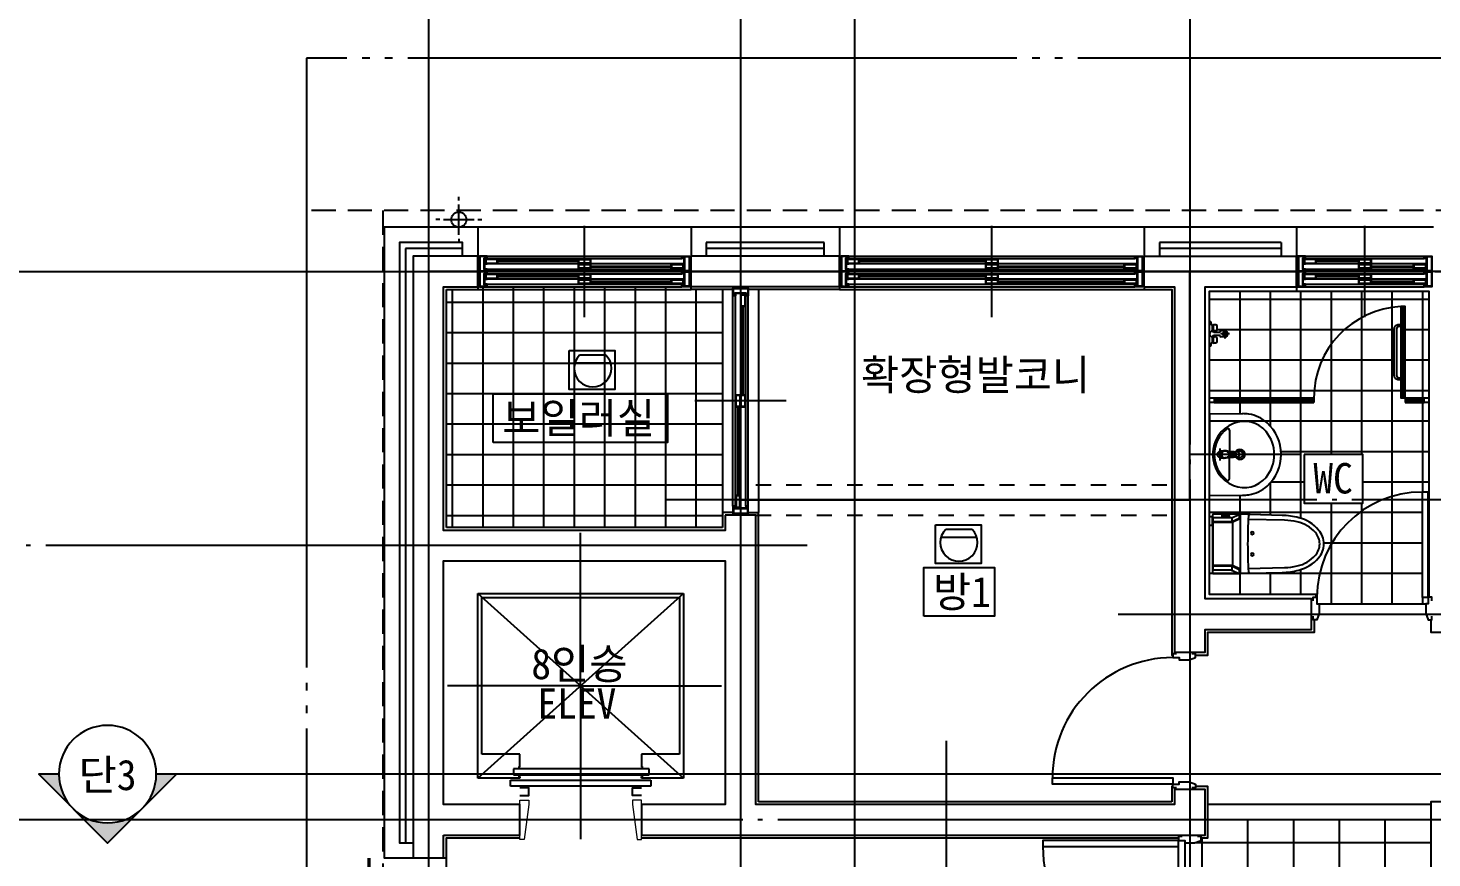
# Model space of a CAD drawing. Header units: millimetres. Extents: x 0 to 42050, y 0 to 29700.
# Drawn here: x 9407 to 18625, y 17404 to 22851 of the extents above; entities that cross this region are included whole.
import ezdxf
from ezdxf.enums import TextEntityAlignment as Align

# ---------------------------------------------------------------- set-up
doc = ezdxf.new("R2010")
doc.units = ezdxf.units.MM
doc.header["$LTSCALE"] = 100
for name, pattern in [('CEN', [52.3, 50, -1, 0.3, -1]), ('DIV', [44, 40, -1, 0.5, -1, 0.5, -1]), ('HID', [2, 1, -1]), ('HIDDEN', [2, 1, -1]), ('HIDDEN2', [4.7625, 3.175, -1.5875])]:
    doc.linetypes.add(name, pattern=pattern)
for name, color, linetype in [('1-세부분할', 6, 'Continuous'), ('2SEC', 2, 'Continuous'), ('AA-DWXM-DOOR', 7, 'Continuous'), ('CEN', 1, 'CEN'), ('COL', 2, 'Continuous'), ('ELE-1', 4, 'Continuous'), ('ELE-2', 8, 'Continuous'), ('ETC', 6, 'Continuous'), ('FIN', 6, 'Continuous'), ('HAT', 8, 'Continuous'), ('HID', 6, 'HID'), ('LAND', 2, 'DIV'), ('ms_sb-건축한계선', 5, 'HIDDEN'), ('RXANNOT', 6, 'Continuous'), ('RXDOOR', 6, 'Continuous'), ('SYMBOL', 7, 'Continuous'), ('TEXT', 3, 'Continuous'), ('TOILET', 6, 'Continuous'), ('WAL', 3, 'Continuous'), ('WID', 4, 'Continuous'), ('WID-S', 3, 'Continuous'), ('감지기', 2, 'Continuous'), ('단열재', 8, 'Continuous'), ('마감선', 8, 'Continuous'), ('창문', 170, 'Continuous'), ('해치-1', 8, 'Continuous')]:
    doc.layers.add(name, color=color, linetype=linetype)
doc.layers.add('_ELEV', color=4, linetype='Continuous', lineweight=0)
doc.layers.add('DEFPOINT', color=171, linetype='Continuous', plot=False)
doc.styles.add('굴림체', font='')
doc.styles.get('굴림체').set_extended_font_data('GulimChe')

# ---------------------------------------------------------------- blocks, each defined once
blk = doc.blocks.new('1000문WELKJWLT')
at = {"layer": 'RXDOOR'}
blk.add_lwpolyline([(485, 0), (485, 890), (445, 890), (445, 0)], close=True, dxfattribs=at)
for points in [[(-470, -24), (-470, 0), (-445, 0), (-445, -43), (-430, -43), (-430, -107), (-445, -150), (-470, -150), (-470, -126)], [(510, -24), (510, 0), (485, 0), (485, -43), (470, -43), (470, -107), (485, -150), (510, -150), (510, -126)]]:
    blk.add_lwpolyline(points, dxfattribs=at)
at = {"layer": 'RXDOOR', "color": 7}
blk.add_arc((445, 0), 890, 90, 180, dxfattribs=at)
at = {"layer": '해치-1'}
for p, q in [((-445, 0), (445, 0)), ((470, -43), (-430, -43))]:
    blk.add_line(p, q, dxfattribs=at)
blk = doc.blocks.new('샤워기1')
at = {"layer": 'TOILET'}
for p, q in [((0, -80), (0, 80)), ((5, 80), (0, 80)), ((10, 65), (10, 75)), ((20, 60), (15, 60)), ((20, 20), (20, 60)), ((25, 25), (25, 55)), ((40, 60), (30, 60)), ((40, 20), (30, 20)), ((66.9, 10), (30, 10)), ((50, 30), (50, 50)), ((100, 20), (76.9, 20)), ((100, 29.5), (100, -31)), ((5, -80), (0, -80)), ((10, -75), (10, -65)), ((20, -60), (15, -60)), ((20, -60), (20, -20)), ((25, -55), (25, -25)), ((66.9, -10), (30, -10)), ((40, -20), (30, -20)), ((40, -60), (30, -60)), ((50, -50), (50, -30)), ((66.9, -11), (66.9, -10)), ((130, 0), (72.7, 0)), ((100, -20), (75.9, -20))]:
    blk.add_line(p, q, dxfattribs=at)
blk.add_circle((100, 0), 12.9, dxfattribs=at)
for centre, radius, start, end in [((20, 0), 20, 90, 270), ((5, 75), 5, 360, 90), ((15, 65), 5, 180, 270), ((30, 20), 10, 180, 270), ((30, 55), 5, 90, 180), ((30, 25), 5, 180, 270), ((40, 50), 10, 360, 90), ((40, 30), 10, 270, 360), ((76.9, 10), 10, 90, 180), ((100, 0), 20, 360, 90), ((5, -75), 5, 270, 360), ((15, -65), 5, 90, 180), ((30, -20), 10, 90, 180), ((30, -25), 5, 90, 180), ((30, -55), 5, 180, 270), ((40, -30), 10, 360, 90), ((40, -50), 10, 270, 360), ((75.9, -11), 9, 180, 270), ((100, 0), 20, 270, 360)]:
    blk.add_arc(centre, radius, start, end, dxfattribs=at)
blk = doc.blocks.new('ertkjelrky')
at = {"layer": 'LAND'}
blk.add_lwpolyline([(17000, -3535.5), (13464.5, 0), (0, 0), (0, -15435.6), (0, -16083), (17000, -16083)], close=True, dxfattribs=at)
at = {"layer": 'ms_sb-건축한계선', "linetype": 'HIDDEN2', "ltscale": 0.5}
for points in [[(16000, -16083), (16000, -3949.7), (13050.3, -1000), (0, -1000)], [(500, -1000), (500, -15583), (16000, -15583)]]:
    blk.add_lwpolyline(points, dxfattribs=at)
blk = doc.blocks.new('l-209')
at = {"layer": 'TOILET'}
for p, q in [((0, -595), (0, 125)), ((-270, 0), (-267.8, -216.1)), ((-270, 0), (0, 0)), ((270, 0), (0, 0)), ((270, 0), (267.8, -216.1)), ((-40, -70), (40, -70)), ((-160, -130), (0, -130)), ((160, -130), (0, -130))]:
    blk.add_line(p, q, dxfattribs=at)
for centre, radius, start, end in [((0, -240), 220, 90, 157.72575), ((0, -240), 210, 90, 143.1301), ((0, -240), 220, 22.27425, 90), ((0, -240), 210, 36.8699, 90), ((-31, -227.3), 186.5, 157.72575, 230.26789), ((-160, -120), 10, 143.1301, 270), ((0, -200), 32.5, 122.41105, 57.58892), ((-0.1, -166.8), 11.3, 220.16728, 341.75722), ((31, -227.3), 186.5, 309.73211, 22.27425), ((160, -120), 10, 270, 36.8699), ((32.1, -213.1), 300, 180.5731, 188.56321), ((-37.1, -223.5), 230, 188.56321, 222.1434), ((0, -200), 20.5, 138.39442, 41.60543), ((37.1, -223.5), 230, 317.8566, 351.43679), ((-32.1, -213.1), 300, 351.43679, 359.4269), ((0, -190), 280, 222.1434, 270), ((0, -190), 235, 230.26789, 270), ((0, -190), 235, 270, 309.73211), ((0, -190), 280, 270, 317.8566)]:
    blk.add_arc(centre, radius, start, end, dxfattribs=at)
blk.add_rational_spline([(-24, -77), (-24, -67), (-17, -60), (-9.9, -53), (0, -53)], [1, 0.923873602377, 1, 0.923873602377, 1], degree=2, knots=[-1, -1, -1, -0.5, -0.5, 0, 0, 0], dxfattribs=at)
for points in [[(-23.8, -84.6), (-23.9, -80.8), (-24, -77)], [(-23.6, -91.4), (-23.7, -89.1), (-23.7, -86.7)], [(-23.6, -91.5), (-23.6, -92.5), (-23.6, -93.4)], [(-3.5, -75.7), (-3.5, -76.1), (-3.5, -76.6)], [(3.5, -76.6), (3.5, -76.1), (3.5, -75.7)], [(23.7, -86.7), (23.7, -89.1), (23.6, -91.4)], [(23.6, -93.4), (23.6, -92.5), (23.6, -91.5)], [(24, -77), (23.9, -80.8), (23.8, -84.6)], [(-23.6, -93.4), (-23.5, -94.6), (-23.5, -95.8)], [(-22.8, -96.6), (-22.8, -98.4), (-22.8, -100.3)], [(-22.8, -101), (-22.8, -101.3), (-22.7, -101.5)], [(-11.7, -151.7), (-12.2, -140.3), (-12.7, -128.8)], [(12.7, -128.9), (12.2, -140.3), (11.7, -151.7)], [(22.8, -99.9), (22.8, -98.3), (22.9, -96.6)], [(23.5, -95.8), (23.5, -94.6), (23.6, -93.4)], [(23.5, -95.2), (23.5, -94.9), (23.5, -94.6)]]:
    blk.add_open_spline(points, degree=2, dxfattribs=at)
for points, weights in [([(-23.7, -86.7), (-23.8, -85.7), (-23.8, -84.6)], [1, 0.999999988358, 1]), ([(-23.5, -95.8), (-23.4, -72.3), (0, -72.4)], [1, 0.707125523923, 1]), ([(0, -76.1), (-1.8, -76.1), (-3.5, -76.4)], [1, 0.996173894031, 1]), ([(0, -53), (24, -53), (24, -77)], [1, 0.707185412155, 1]), ([(0, -72.4), (23.4, -72.3), (23.5, -95.8)], [1, 0.707125531839, 1]), ([(3.5, -76.4), (1.8, -76.1), (0, -76.1)], [1, 0.99615393672, 1]), ([(23.8, -84.6), (23.8, -85.7), (23.7, -86.7)], [1, 0.999999988358, 1]), ([(-23.5, -96.4), (-23.5, -96.1), (-23.5, -95.8)], [1, 0.999912292231, 1]), ([(-22.7, -101.7), (-23.4, -99.1), (-23.5, -96.4)], [1, 0.993428574872, 1]), ([(-21, -131.5), (-21.5, -125.5), (-23.3, -99.1)], [1, 0.999993738718, 1]), ([(-22.6, -103.5), (-21.9, -110.6), (-17.5, -116.2)], [0.999999998303, 0.961287898842, 1]), ([(-17.1, -175.5), (-19.3, -153.5), (-21, -131.5)], [1, 0.999929583166, 1]), ([(-17.4, -116.2), (-17.3, -116.4), (-17.1, -116.6)], [1, 0.999939493835, 1]), ([(-17.1, -116.6), (-15.9, -118.3), (-15, -120.1)], [1, 0.995856495572, 1]), ([(-17.1, -175.5), (-17.1, -175.8), (-17.1, -176.2)], [1, 0.999995558988, 1]), ([(-17.1, -176.2), (-16.6, -181.3), (-15.4, -186.2)], [0.999999999999, 0.997376210987, 1]), ([(-12.7, -128.8), (-12.9, -124.3), (-15, -120.1)], [1, 0.97872760239, 1]), ([(-11, -168.1), (-11.3, -159.9), (-11.7, -151.7)], [1, 0.99999999674, 1]), ([(-8.8, -174.1), (-10.8, -171.4), (-11, -168.1)], [0.999999992955, 0.954250401593, 1]), ([(11, -168.1), (10.9, -169.2), (10.6, -170.3)], [1, 0.994235500943, 0.999999998565]), ([(11.7, -151.7), (11.4, -159.9), (11, -168.1)], [1, 0.99999999674, 1]), ([(13.7, -123.6), (12.9, -126.2), (12.7, -128.9)], [1, 0.992239115756, 1]), ([(13.7, -123.6), (14.8, -119.8), (17.1, -116.7)], [1, 0.985343592235, 1]), ([(15.4, -186.2), (16.6, -181.3), (17.1, -176.2)], [1, 0.997388432732, 1]), ([(17.1, -116.7), (17.3, -116.5), (17.5, -116.2)], [1, 0.99993088888, 1]), ([(21, -131.5), (19.3, -153.5), (17.1, -175.5)], [1, 0.999929583166, 1]), ([(17.1, -176.2), (17.1, -175.8), (17.1, -175.5)], [1, 0.999997227453, 1]), ([(17.5, -116.2), (21.9, -110.6), (22.6, -103.5)], [1, 0.960904909508, 0.999999997682]), ([(22, -119.5), (21.5, -125.5), (21, -131.5)], [1, 0.999993601348, 1]), ([(22, -119.4), (23.1, -109.5), (23.5, -96.4)], [1, 0.999511615373, 1]), ([(22.9, -101.1), (23.4, -98.8), (23.5, -96.4)], [1, 0.994906627571, 1]), ([(23.5, -96.4), (23.5, -96.1), (23.5, -95.8)], [1, 0.999912241474, 1]), ([(-15.4, -186.3), (-13.6, -193), (-7, -195.4)], [1, 0.881687855293, 1]), ([(-7, -195.4), (-3.7, -196.8), (0, -196.8)], [1, 0.98175401891, 0.999998029441]), ([(0, -196.8), (3.6, -196.8), (7, -195.4)], [0.999998028509, 0.981707997139, 1]), ([(7, -195.4), (13.6, -193), (15.4, -186.3)], [1, 0.881586860345, 1])]:
    blk.add_rational_spline(points, weights, degree=2, dxfattribs=at)
for points, knots in [([(-3.5, -75.7), (-8.8, -76.5), (-13.7, -78.9), (-20.6, -86.1), (-22.6, -90.6), (-22.8, -96.6)], [0, 0, 0, 0, 0.5, 0.5, 1, 1, 1, 1]), ([(0, -78.6), (-3.2, -78.6), (-6.4, -79.3), (-12.1, -81.7), (-14.7, -83.5), (-21.1, -90.4), (-23.3, -96.9), (-22.6, -103.5)], [0, 0, 0, 0, 0.248236, 0.248236, 0.496338, 0.496338, 1, 1, 1, 1]), ([(-3.5, -76.6), (-3.5, -76.8), (-3.1, -76.9), (-1.9, -77), (-0.9, -77), (0, -77)], [0, 0, 0, 0, 0.493042, 0.493042, 1, 1, 1, 1]), ([(0, -61.4), (-1.8, -61.4), (-3.2, -60.7), (-3.3, -59.3), (-3, -58.8), (-1.8, -58), (-0.9, -57.8), (0, -57.8)], [0, 0, 0, 0, 0.498025, 0.498025, 0.742403, 0.742403, 1, 1, 1, 1]), ([(-3.1, -60.2), (-3, -60), (-2.6, -59.6), (-1.9, -59.2), (-1, -58.9), (-0.3, -58.8), (0, -58.8)], [0, 0, 0, 0, 0.213027, 0.451355, 0.721359, 1, 1, 1, 1]), ([(0, -57.8), (0.9, -57.8), (1.7, -58), (3, -58.8), (3.3, -59.3), (3.2, -60.7), (1.8, -61.4), (0, -61.4)], [0, 0, 0, 0, 0.250344, 0.250344, 0.505692, 0.505692, 1, 1, 1, 1]), ([(0, -58.8), (1.2, -58.8), (1.9, -59.2), (2.7, -59.7), (3, -60), (3.1, -60.2)], [0, 0, 0, 0, 0.435639, 0.435639, 1, 1, 1, 1]), ([(0, -77), (0.9, -77), (1.8, -77), (3.2, -76.9), (3.5, -76.8), (3.5, -76.6)], [0, 0, 0, 0, 0.493716, 0.493716, 1, 1, 1, 1]), ([(22.6, -103.5), (23.3, -96.9), (21.1, -90.4), (14.7, -83.5), (12.1, -81.7), (6.4, -79.3), (3.3, -78.6), (0, -78.6)], [0, 0, 0, 0, 0.502806, 0.502806, 0.750772, 0.750772, 1, 1, 1, 1]), ([(22.9, -96.6), (22.6, -90.6), (20.6, -86.1), (13.7, -78.9), (8.8, -76.5), (3.5, -75.7)], [0, 0, 0, 0, 0.5, 0.5, 1, 1, 1, 1])]:
    blk.add_open_spline(points, degree=3, knots=knots, dxfattribs=at)
blk = doc.blocks.new('A$C3AEE33D6')
at = {"layer": 'TOILET'}
for p, q in [((47.3, 733), (47.3, 730)), ((67.8, 733), (67.8, 730))]:
    blk.add_line(p, q, dxfattribs=at)
for points in [[(87.5, 750), (27.5, 750), (27.5, 744, 0.414214), (38.5, 733), (76.5, 733, 0.414214), (87.5, 744)], [(10.5, 666.5, 0.414214), (7.5, 663.5), (7.5, 626.5, 0.414214), (10.5, 623.5), (22.5, 623.5), (22.5, 666.5)], [(207.5, 0, -0.179504), (116.2, 33.9, -0.154276), (35.3, 164.6, -0.055395), (20.2, 274), (14.5, 485.2, -0.407666), (24, 495.5, -0.012282), (207.5, 500, -0.012282), (391, 495.5, -0.407666), (400.5, 485.2), (394.8, 274, -0.055395), (379.7, 164.6, -0.154276), (298.8, 33.9, -0.179504)]]:
    blk.add_lwpolyline(points, format="xyb", close=True, dxfattribs=at)
for points in [[(7.5, 661), (3, 661, 0.414214), (0, 658), (0, 632, 0.414214), (3, 629), (7.5, 629)], [(12.5, 666.5), (12.5, 727, -0.414214), (15.5, 730), (399.5, 730, -0.414214), (402.5, 727), (402.5, 553), (394.8, 274)], [(22.5, 623.5, 0.414214), (24, 622), (30, 622, 0.067164), (30, 668), (24, 668, 0.414214), (22.5, 666.5)], [(352, 727), (352, 605), (377, 605, 0.414214), (380, 608), (380, 724, 0.414214), (377, 727), (38, 727, 0.414214), (35, 724), (35, 608, 0.414214), (38, 605), (63, 605), (63, 727)], [(12.5, 558, 0.414214), (15.5, 555), (40.5, 555)], [(45.5, 550, -0.414214), (42.5, 553, 0.414214), (40.5, 555), (63, 605, -0.414214), (65, 603, 0.414214), (68, 600), (347, 600, 0.414214), (350, 603, -0.414214), (352, 605), (374.5, 555), (399.5, 555, 0.414214), (402.5, 558)], [(12.5, 553, 0.414214), (15.5, 550), (399.5, 550, 0.414214), (402.5, 553)], [(368.8, 496.5), (362.4, 257.5, -0.046704), (352.3, 174.2, -0.161878), (281.6, 54.7, -0.180796), (207.5, 27, -0.180796), (133.4, 54.7, -0.161878), (62.7, 174.2, -0.046704), (52.6, 257.5), (46.2, 496.5)]]:
    blk.add_lwpolyline(points, format="xyb", dxfattribs=at)
for points in [[(43.4, 550.9), (65.9, 600.9), (65.9, 727)], [(371.6, 550.9), (349.1, 600.9), (349.1, 727)], [(20.2, 274), (12.5, 553), (12.5, 623.5)], [(35.9, 605.9), (13.4, 555.9)], [(379.1, 605.9), (401.6, 555.9)]]:
    blk.add_lwpolyline(points, dxfattribs=at)
for centre in [(137.5, 470), (277.5, 470)]:
    blk.add_circle(centre, 10, dxfattribs=at)
for centre, radius, start, end in [((374.5, 553), 2, 90, 180), ((369.5, 553), 3, 270, 0)]:
    blk.add_arc(centre, radius, start, end, dxfattribs=at)
blk = doc.blocks.new('2000ertjhery')
at = {"layer": 'ELE-2'}
for p, q in [((-100, -60), (-100, -1940)), ((-84, -60), (-84, -1940)), ((-50, -1940), (-50, -60)), ((-16, -60), (-16, -1940)), ((0, -60), (0, -1940)), ((0, -60), (0, -1940)), ((16, -60), (16, -1940)), ((50, -1940), (50, -60)), ((84, -60), (84, -1940)), ((100, -60), (100, -1940)), ((-300, -1000), (300, -1000))]:
    blk.add_line(p, q, dxfattribs=at)
at = {"layer": 'FIN'}
for centre, radius, start, end in [((-102.7, -5), 5.67, 298.07249, 61.92751), ((-102.8, -1995), 5.74, 299.36498, 60.63502)]:
    blk.add_arc(centre, radius, start, end, dxfattribs=at)
at = {"layer": 'WID'}
for p, q in [((-35.5, -960), (-35.5, -130)), ((-30.5, -960), (-30.5, -130)), ((64.5, -960), (64.5, -130)), ((69.5, -960), (69.5, -130)), ((-69.5, -1040), (-69.5, -1870)), ((-64.5, -1040), (-64.5, -1870)), ((30.5, -1040), (30.5, -1870)), ((35.5, -1040), (35.5, -1870))]:
    blk.add_line(p, q, dxfattribs=at)
at = {"layer": 'WID-S'}
for p, q in [((-50, -45), (-50, -60)), ((50, -45), (50, -60)), ((-50, -1955), (-50, -1940)), ((50, -1955), (50, -1940))]:
    blk.add_line(p, q, dxfattribs=at)
for points in [[(-16, -60), (0, -60), (0, -60), (0, -60), (0, -60), (0, -60), (0, -10), (0, -10), (0, -10), (0, -10), (0, -10), (-100, -10), (-100, -60), (-84, -60), (-84, -45), (-16, -45)], [(-13, -57), (-3, -57), (-3, -57), (-3, -57), (-3, -57), (-3, -57), (-3, -13), (-3, -13), (-3, -13), (-3, -13), (-3, -13), (-97, -13), (-97, -57), (-87, -57), (-87, -42), (-13, -42)], [(-48, -130), (-18, -130), (-18, -50), (-48, -50)], [(-45, -127), (-21, -127), (-21, -53), (-45, -53)], [(84, -60), (100, -60), (100, -60), (100, -60), (100, -60), (100, -60), (100, -10), (100, -10), (100, -10), (100, -10), (100, -10), (0, -10), (0, -60), (16, -60), (16, -45), (84, -45)], [(87, -57), (97, -57), (97, -57), (97, -57), (97, -57), (97, -57), (97, -13), (97, -13), (97, -13), (97, -13), (97, -13), (3, -13), (3, -57), (13, -57), (13, -42), (87, -42)], [(52, -130), (82, -130), (82, -50), (52, -50)], [(55, -127), (79, -127), (79, -53), (55, -53)], [(-82, -960), (-52, -960), (-52, -1040), (-82, -1040)], [(-79, -963), (-55, -963), (-55, -1037), (-79, -1037)], [(-48, -960), (-18, -960), (-18, -1040), (-48, -1040)], [(-45, -963), (-21, -963), (-21, -1037), (-45, -1037)], [(18, -960), (48, -960), (48, -1040), (18, -1040)], [(21, -963), (45, -963), (45, -1037), (21, -1037)], [(52, -960), (82, -960), (82, -1040), (52, -1040)], [(55, -963), (79, -963), (79, -1037), (55, -1037)], [(-82, -1870), (-52, -1870), (-52, -1950), (-82, -1950)], [(-79, -1873), (-55, -1873), (-55, -1947), (-79, -1947)], [(18, -1870), (48, -1870), (48, -1950), (18, -1950)], [(21, -1873), (45, -1873), (45, -1947), (21, -1947)], [(-16, -1940), (0, -1940), (0, -1940), (0, -1940), (0, -1940), (0, -1940), (0, -1990), (0, -1990), (0, -1990), (0, -1990), (0, -1990), (-100, -1990), (-100, -1940), (-84, -1940), (-84, -1955), (-16, -1955)], [(-13, -1943), (-3, -1943), (-3, -1943), (-3, -1943), (-3, -1943), (-3, -1943), (-3, -1987), (-3, -1987), (-3, -1987), (-3, -1987), (-3, -1987), (-97, -1987), (-97, -1943), (-87, -1943), (-87, -1958), (-13, -1958)], [(84, -1940), (100, -1940), (100, -1940), (100, -1940), (100, -1940), (100, -1940), (100, -1990), (100, -1990), (100, -1990), (100, -1990), (100, -1990), (0, -1990), (0, -1940), (16, -1940), (16, -1955), (84, -1955)], [(87, -1943), (97, -1943), (97, -1943), (97, -1943), (97, -1943), (97, -1943), (97, -1987), (97, -1987), (97, -1987), (97, -1987), (97, -1987), (3, -1987), (3, -1943), (13, -1943), (13, -1958), (87, -1958)]]:
    blk.add_lwpolyline(points, close=True, dxfattribs=at)
blk = doc.blocks.new('rekjrltert')
at = {"layer": '감지기', "linetype": 'Continuous', "ltscale": 2}
for p, q in [((272, -83.8), (36, -83.8)), ((240.7, -30.1), (67.4, -30.1))]:
    blk.add_line(p, q, dxfattribs=at)
blk.add_lwpolyline([(0, 0), (300, 0), (300, -255), (0, -255)], close=True, dxfattribs=at)
blk.add_arc((154, -116.7), 122.5, 135, 45, dxfattribs=at)
blk = doc.blocks.new('etertertert')
at = {"layer": 'ELE-2'}
for p, q in [((77310.2, 20953.7), (77310.2, 21553.7)), ((76670.2, 21353.7), (77950.2, 21353.7)), ((76670.2, 21337.7), (77950.2, 21337.7)), ((77950.2, 21303.7), (76670.2, 21303.7)), ((76670.2, 21269.7), (77950.2, 21269.7)), ((76670.2, 21253.7), (77950.2, 21253.7)), ((76670.2, 21253.7), (77950.2, 21253.7)), ((76670.2, 21237.7), (77950.2, 21237.7)), ((77950.2, 21203.7), (76670.2, 21203.7)), ((76670.2, 21169.7), (77950.2, 21169.7)), ((76670.2, 21153.7), (77950.2, 21153.7))]:
    blk.add_line(p, q, dxfattribs=at)
at = {"layer": 'WID'}
for p, q in [((77270.2, 21323.2), (76740.2, 21323.2)), ((77270.2, 21318.2), (76740.2, 21318.2)), ((77270.2, 21223.2), (76740.2, 21223.2)), ((77270.2, 21218.2), (76740.2, 21218.2)), ((77350.2, 21289.2), (77880.2, 21289.2)), ((77350.2, 21284.2), (77880.2, 21284.2)), ((77350.2, 21189.2), (77880.2, 21189.2)), ((77350.2, 21184.2), (77880.2, 21184.2))]:
    blk.add_line(p, q, dxfattribs=at)
at = {"layer": 'WID-S'}
for p, q in [((76655.2, 21303.7), (76670.2, 21303.7)), ((77965.2, 21303.7), (77950.2, 21303.7)), ((76655.2, 21203.7), (76670.2, 21203.7)), ((77965.2, 21203.7), (77950.2, 21203.7))]:
    blk.add_line(p, q, dxfattribs=at)
for points in [[(76670.2, 21337.7), (76670.2, 21353.7), (76670.2, 21353.7), (76670.2, 21353.7), (76670.2, 21353.7), (76670.2, 21353.7), (76620.2, 21353.7), (76620.2, 21353.7), (76620.2, 21353.7), (76620.2, 21353.7), (76620.2, 21353.7), (76620.2, 21253.7), (76670.2, 21253.7), (76670.2, 21269.7), (76655.2, 21269.7), (76655.2, 21337.7)], [(76667.2, 21340.7), (76667.2, 21350.7), (76667.2, 21350.7), (76667.2, 21350.7), (76667.2, 21350.7), (76667.2, 21350.7), (76623.2, 21350.7), (76623.2, 21350.7), (76623.2, 21350.7), (76623.2, 21350.7), (76623.2, 21350.7), (76623.2, 21256.7), (76667.2, 21256.7), (76667.2, 21266.7), (76652.2, 21266.7), (76652.2, 21340.7)], [(76740.2, 21305.7), (76740.2, 21335.7), (76660.2, 21335.7), (76660.2, 21305.7)], [(76737.2, 21308.7), (76737.2, 21332.7), (76663.2, 21332.7), (76663.2, 21308.7)], [(77270.2, 21305.7), (77270.2, 21335.7), (77350.2, 21335.7), (77350.2, 21305.7)], [(77270.2, 21271.7), (77270.2, 21301.7), (77350.2, 21301.7), (77350.2, 21271.7)], [(77273.2, 21308.7), (77273.2, 21332.7), (77347.2, 21332.7), (77347.2, 21308.7)], [(77273.2, 21274.7), (77273.2, 21298.7), (77347.2, 21298.7), (77347.2, 21274.7)], [(77880.2, 21271.7), (77880.2, 21301.7), (77960.2, 21301.7), (77960.2, 21271.7)], [(77883.2, 21274.7), (77883.2, 21298.7), (77957.2, 21298.7), (77957.2, 21274.7)], [(77950.2, 21337.7), (77950.2, 21353.7), (77950.2, 21353.7), (77950.2, 21353.7), (77950.2, 21353.7), (77950.2, 21353.7), (78000.2, 21353.7), (78000.2, 21353.7), (78000.2, 21353.7), (78000.2, 21353.7), (78000.2, 21353.7), (78000.2, 21253.7), (77950.2, 21253.7), (77950.2, 21269.7), (77965.2, 21269.7), (77965.2, 21337.7)], [(77953.2, 21340.7), (77953.2, 21350.7), (77953.2, 21350.7), (77953.2, 21350.7), (77953.2, 21350.7), (77953.2, 21350.7), (77997.2, 21350.7), (77997.2, 21350.7), (77997.2, 21350.7), (77997.2, 21350.7), (77997.2, 21350.7), (77997.2, 21256.7), (77953.2, 21256.7), (77953.2, 21266.7), (77968.2, 21266.7), (77968.2, 21340.7)], [(76670.2, 21237.7), (76670.2, 21253.7), (76670.2, 21253.7), (76670.2, 21253.7), (76670.2, 21253.7), (76670.2, 21253.7), (76620.2, 21253.7), (76620.2, 21253.7), (76620.2, 21253.7), (76620.2, 21253.7), (76620.2, 21253.7), (76620.2, 21153.7), (76670.2, 21153.7), (76670.2, 21169.7), (76655.2, 21169.7), (76655.2, 21237.7)], [(76667.2, 21240.7), (76667.2, 21250.7), (76667.2, 21250.7), (76667.2, 21250.7), (76667.2, 21250.7), (76667.2, 21250.7), (76623.2, 21250.7), (76623.2, 21250.7), (76623.2, 21250.7), (76623.2, 21250.7), (76623.2, 21250.7), (76623.2, 21156.7), (76667.2, 21156.7), (76667.2, 21166.7), (76652.2, 21166.7), (76652.2, 21240.7)], [(76740.2, 21205.7), (76740.2, 21235.7), (76660.2, 21235.7), (76660.2, 21205.7)], [(76737.2, 21208.7), (76737.2, 21232.7), (76663.2, 21232.7), (76663.2, 21208.7)], [(77270.2, 21205.7), (77270.2, 21235.7), (77350.2, 21235.7), (77350.2, 21205.7)], [(77273.2, 21208.7), (77273.2, 21232.7), (77347.2, 21232.7), (77347.2, 21208.7)], [(77950.2, 21237.7), (77950.2, 21253.7), (77950.2, 21253.7), (77950.2, 21253.7), (77950.2, 21253.7), (77950.2, 21253.7), (78000.2, 21253.7), (78000.2, 21253.7), (78000.2, 21253.7), (78000.2, 21253.7), (78000.2, 21253.7), (78000.2, 21153.7), (77950.2, 21153.7), (77950.2, 21169.7), (77965.2, 21169.7), (77965.2, 21237.7)], [(77953.2, 21240.7), (77953.2, 21250.7), (77953.2, 21250.7), (77953.2, 21250.7), (77953.2, 21250.7), (77953.2, 21250.7), (77997.2, 21250.7), (77997.2, 21250.7), (77997.2, 21250.7), (77997.2, 21250.7), (77997.2, 21250.7), (77997.2, 21156.7), (77953.2, 21156.7), (77953.2, 21166.7), (77968.2, 21166.7), (77968.2, 21240.7)], [(77270.2, 21171.7), (77270.2, 21201.7), (77350.2, 21201.7), (77350.2, 21171.7)], [(77273.2, 21174.7), (77273.2, 21198.7), (77347.2, 21198.7), (77347.2, 21174.7)], [(77880.2, 21171.7), (77880.2, 21201.7), (77960.2, 21201.7), (77960.2, 21171.7)], [(77883.2, 21174.7), (77883.2, 21198.7), (77957.2, 21198.7), (77957.2, 21174.7)]]:
    blk.add_lwpolyline(points, close=True, dxfattribs=at)
blk = doc.blocks.new('wertert')
at = {"layer": '단열재'}
for p, q in [((118560.2, 21403.7), (118185.2, 21403.7)), ((118185.2, 21403.7), (118185.2, 17503.7)), ((120935.2, 21403.7), (120160.2, 21403.7)), ((123935.2, 21403.7), (123135.2, 21403.7))]:
    blk.add_line(p, q, dxfattribs=at)
blk = doc.blocks.new('RD')
for p, q in [((0, 1.25), (0, 1.5)), ((0, 1), (0, -1)), ((-1.25, 0), (-1.5, 0)), ((-1, 0), (1, 0)), ((1.25, 0), (1.5, 0)), ((0, -1.25), (0, -1.5))]:
    blk.add_line(p, q)
blk.add_circle((0, 0), 0.5)
blk = doc.blocks.new('단면표시')
at = {"layer": '2SEC', "color": 2}
blk.add_lwpolyline([(54172.2, 16193.6), (54061.8, 16193.6), (54438.9, 16570.7), (54816, 16193.6), (54705.6, 16193.6)], dxfattribs=at)
blk.add_circle((54438.9, 16193.6), 266.7, dxfattribs=at)
for points in [[(54438.9, 16460.3), (54438.9, 16570.7), (54336.9, 16440), (54250.4, 16382.2)], [(54438.9, 16460.3), (54438.9, 16570.7), (54541, 16440), (54627.5, 16382.2)], [(54172.2, 16193.6), (54061.8, 16193.6), (54192.5, 16295.6), (54250.4, 16382.2)], [(54705.6, 16193.6), (54816, 16193.6), (54685.3, 16295.6), (54627.5, 16382.2)]]:
    blk.add_solid(points, dxfattribs=at)
blk = doc.blocks.new('eksdua')
at = {"layer": '2SEC'}
blk.add_line((15176.1, 0), (-4586.6, 0), dxfattribs=at)
blk.add_lwpolyline([(0, -12097.9), (0, 7164.8), (-479.4, 7164.8), (0, 6930.1)], dxfattribs=at)
at = {"layer": '2SEC', "xscale": -1.200000000004365, "yscale": 1.200000000000727, "zscale": 1.199999999999999, "rotation": 180}
blk.add_blockref('단면표시', (-70233.3, 19432.3), dxfattribs=at)
at = {"layer": 'RXANNOT', "color": 3, "style": '굴림체'}
blk.add_text('단3', height=200, dxfattribs=at).set_placement((-4906.6, 0), align=Align.MIDDLE)

msp = doc.modelspace()

# ---------------------------------------------------------------- hatches: boundary and pattern name
at = {"layer": 'HAT'}
h = msp.add_hatch(dxfattribs=at)
h.set_pattern_fill('NET', color=256, scale=200, style=0)
h.set_pattern_definition([(0, (-338605.8, 66452.46), (0, 200), []), (90, (-338605.8, 66452.46), (-200, 1e-14), [])])
h.paths.add_polyline_path([(13967.2, 21135.7), (13760.2, 21135.7), (13760.2, 21153.7), (13760.2, 21253.7), (13750.2, 21253.7), (13750.2, 21153.7), (13700.2, 21153.7), (12420.2, 21153.7), (12370.2, 21153.7), (12370.2, 21253.7), (12360.2, 21253.7), (12360.2, 21153.7), (12360.2, 21135.7), (12153.2, 21135.7), (12153.2, 19571.7), (13967.2, 19571.7)])
h.paths.add_polyline_path([(13606.1, 20450.4), (13606.1, 20130.4), (12460.5, 20130.4), (12460.5, 20450.4)], flags=16)
h.paths.add_polyline_path([(13606.1, 20450.4), (13606.1, 20130.4), (12460.5, 20130.4), (12460.5, 20450.4)], flags=0)
h.paths.add_polyline_path([(12464.9, 20121.2), (13665.4, 20121.2), (13665.4, 20454.7), (12464.9, 20454.7)], flags=24)
h.paths.add_polyline_path([(12464.9, 20121.2), (13665.4, 20121.2), (13665.4, 20454.7), (12464.9, 20454.7)], flags=24)
h = msp.add_hatch(dxfattribs=at)
h.set_pattern_fill('NET', color=256, scale=300, style=0)
h.set_pattern_definition([(0, (18617.23, 16303.73), (0, 300), []), (90, (18617.23, 16303.73), (-300, 2e-14), [])])
h.paths.add_polyline_path([(17540.9, 17027.7), (18162.2, 17027.7), (18162.2, 16707.7), (17540.9, 16707.7)], flags=16)
h.paths.add_polyline_path([(17546.9, 16706.5), (18199.6, 16706.5), (18199.6, 17030.5), (17546.9, 17030.5)], flags=24)
h.paths.add_polyline_path([(17245.2, 16321.7), (18617.2, 16321.7), (18617.2, 17653.7), (17153.2, 17653.7), (17153.2, 17535.7), (17110.2, 17535.7), (17110.2, 17518.7), (17067.2, 17503.7), (17035.2, 17503.7), (17035.2, 16603.7), (17067.2, 16603.7), (17110.2, 16588.7), (17110.2, 16573.7), (17245.2, 16573.7)])

# ---------------------------------------------------------------- linework, layer by layer
for p, q in [((18617.2, 17753.7), (17153.2, 17753.7)), ((18617.2, 17653.7), (17153.2, 17653.7))]:
    msp.add_line(p, q)
at = {"color": 6}
msp.add_lwpolyline([(12460.5, 20130.4), (12460.5, 20450.4), (13606.1, 20450.4), (13606.1, 20130.4)], close=True, dxfattribs=at)
at = {"color": 10, "linetype": 'HID', "const_width": 20}
msp.add_lwpolyline([(11645.2, 16403.7), (11645.2, 17403.7)], dxfattribs=at)
at = {"layer": '1-세부분할'}
for p, q in [((13035.2, 18532.7), (13035.2, 19538.7)), ((12360.2, 17926.7), (12360.2, 19138.7)), ((12360.2, 19138.7), (13710.2, 17926.7)), ((13710.2, 19138.7), (12360.2, 17926.7)), ((12360.2, 19138.7), (13710.2, 19138.7)), ((12385.2, 18083.7), (12385.2, 19113.7)), ((12385.2, 19113.7), (13685.2, 19113.7)), ((13685.2, 19113.7), (13685.2, 18083.7)), ((13710.2, 19138.7), (13710.2, 17926.7)), ((13035.2, 18532.7), (12160.2, 18532.7)), ((13035.2, 18532.7), (13035.2, 17526.7)), ((13035.2, 18532.7), (13960.2, 18532.7)), ((12635.2, 18083.7), (12385.2, 18083.7)), ((12635.2, 17998.7), (12635.2, 18083.7)), ((13435.2, 18083.7), (13435.2, 17998.7)), ((13685.2, 18083.7), (13435.2, 18083.7)), ((12595.2, 17988.7), (12595.2, 17948.7)), ((13485.2, 17988.7), (12595.2, 17988.7)), ((12625.2, 17998.7), (12635.2, 17998.7)), ((13435.2, 17998.7), (13445.2, 17998.7)), ((13485.2, 17948.7), (13485.2, 17988.7)), ((12635.2, 17926.7), (12360.2, 17926.7)), ((12575.2, 17873.7), (12575.2, 17913.7)), ((12575.2, 17913.7), (13495.2, 17913.7)), ((12595.2, 17948.7), (13485.2, 17948.7)), ((12625.2, 17938.7), (12635.2, 17938.7)), ((12635.2, 17938.7), (12635.2, 17926.7)), ((13435.2, 17938.7), (13445.2, 17938.7)), ((13445.2, 17938.7), (13435.2, 17938.7)), ((13435.2, 17926.7), (13435.2, 17938.7)), ((13710.2, 17926.7), (13435.2, 17926.7)), ((13495.2, 17913.7), (13495.2, 17873.7)), ((13495.2, 17873.7), (12575.2, 17873.7))]:
    msp.add_line(p, q, dxfattribs=at)
for points in [[(12635.2, 17813.7), (12695.2, 17813.7), (12695.2, 17863.7), (12635.2, 17863.7)], [(13435.2, 17813.7), (13375.2, 17813.7), (13375.2, 17863.7), (13435.2, 17863.7)]]:
    msp.add_lwpolyline(points, dxfattribs=at)
at = {"layer": '_ELEV'}
for points in [[(12635.2, 17783.7), (12695.2, 17783.7), (12695.2, 17753.7), (12665.2, 17523.7), (12635.2, 17523.7)], [(13435.2, 17783.7), (13375.2, 17783.7), (13375.2, 17753.7), (13405.2, 17523.7), (13435.2, 17523.7)]]:
    msp.add_lwpolyline(points, close=True, dxfattribs=at)
at = {"layer": 'CEN'}
for p, q in [((8185.2, 21253.7), (31357.6, 21253.7)), ((23099.8, 19753.7), (13593.8, 19753.7)), ((14523.1, 19453.7), (8185.2, 19453.7)), ((16564.5, 19003.7), (19329.6, 19003.7)), ((19329.6, 17653.7), (8185.2, 17653.7))]:
    msp.add_line(p, q, dxfattribs=at)
for points in [[(12035.2, 25118.5), (12035.2, 5302.5)], [(12035.2, 25118.5), (12035.2, 5302.5)], [(14085.2, 25118.5), (14085.2, 17303.7)], [(17035.2, 25118.5), (17035.2, 5302.5)], [(15435.2, 18172.2), (15435.2, 5302.5)]]:
    msp.add_lwpolyline(points, dxfattribs=at)
at = {"layer": 'COL'}
for points in [[(12360.2, 21353.7), (11935.2, 21353.7), (11935.2, 19553.7), (11935.2, 19553.7), (11935.2, 17403.7), (12135.2, 17403.7), (12135.2, 17553.7)], [(12135.2, 21153.7), (12360.2, 21153.7), (12360.2, 21353.7)], [(14735.2, 21353.7), (13760.2, 21353.7)], [(13760.2, 21153.7), (13760.2, 21353.7)], [(14735.2, 21153.7), (14735.2, 21353.7)], [(16735.2, 21153.7), (16735.2, 21353.7), (17735.2, 21353.7)], [(17735.2, 21153.7), (17735.2, 21353.7)], [(13985.2, 19653.7), (13985.2, 19553.7), (12135.2, 19553.7), (12135.2, 21153.7), (12360.2, 21153.7)], [(14735.2, 21153.7), (13760.2, 21153.7)], [(16735.2, 21153.7), (16935.2, 21153.7), (16935.2, 18753.7), (17135.2, 18753.7), (17135.2, 18903.7), (17835.2, 18903.7), (17835.2, 19103.7), (17135.2, 19103.7), (17135.2, 21153.7), (17735.2, 21153.7)], [(13435.2, 17553.7), (17135.2, 17553.7), (17135.2, 17853.7), (16935.2, 17853.7), (16935.2, 17753.7), (14185.2, 17753.7), (14185.2, 19653.7)], [(14185.2, 19653.7), (13985.2, 19653.7)], [(12135.2, 17553.7), (12635.2, 17553.7), (12635.2, 17753.7), (12135.2, 17753.7), (12135.2, 19353.7), (13985.2, 19353.7), (13985.2, 17753.7), (13435.2, 17753.7), (13435.2, 17553.7)]]:
    msp.add_lwpolyline(points, dxfattribs=at)
at = {"layer": 'DEFPOINT'}
for points in [[(24035.2, 21253.7), (12035.2, 21253.7), (12035.2, 16153.7), (12635.2, 16153.7), (12635.2, 9953.7), (26835.2, 9953.7), (26835.2, 18453.7)], [(17035.2, 21253.7), (14085.2, 21253.7), (14085.2, 19753.7), (17035.2, 19753.7)]]:
    msp.add_lwpolyline(points, close=True, dxfattribs=at)
at = {"layer": 'ELE-1', "linetype": 'Continuous'}
for points in [[(18430.2, 20948.7), (18430.2, 20988.7), (18420.2, 20988.7), (18420.2, 20948.7)], [(18430.2, 20528.7), (18430.2, 20568.7), (18420.2, 20568.7), (18420.2, 20528.7)]]:
    msp.add_lwpolyline(points, close=True, dxfattribs=at)
for points in [[(18420.2, 20541.2), (18408.2, 20541.2, -0.414214), (18378.2, 20571.2), (18378.2, 20876.2, -0.414214), (18408.2, 20906.2), (18420.2, 20906.2)], [(18420.2, 20891.2), (18408.2, 20891.2, 0.414214), (18393.2, 20876.2), (18393.2, 20571.2, 0.414214), (18408.2, 20556.2), (18420.2, 20556.2)]]:
    msp.add_lwpolyline(points, format="xyb", dxfattribs=at)
at = {"layer": 'ELE-1'}
msp.add_arc((18450.2, 20423.7), 600, 92.86598, 180, dxfattribs=at)
at = {"layer": 'ELE-2'}
for p, q in [((13760.2, 21543.7), (12360.2, 21543.7)), ((16735.2, 21543.7), (14735.2, 21543.7)), ((18635.2, 21543.7), (17735.2, 21543.7)), ((18185.2, 20953.7), (18185.2, 21553.7)), ((17795.2, 21353.7), (18575.2, 21353.7)), ((17795.2, 21337.7), (18575.2, 21337.7)), ((18575.2, 21303.7), (17795.2, 21303.7)), ((17795.2, 21269.7), (18575.2, 21269.7)), ((17795.2, 21253.7), (18575.2, 21253.7)), ((17795.2, 21253.7), (18575.2, 21253.7)), ((17795.2, 21237.7), (18575.2, 21237.7)), ((18575.2, 21203.7), (17795.2, 21203.7)), ((17795.2, 21169.7), (18575.2, 21169.7)), ((17795.2, 21153.7), (18575.2, 21153.7)), ((14035.2, 19713.7), (14035.2, 21093.7)), ((14051.2, 19713.7), (14051.2, 21093.7)), ((14085.2, 21093.7), (14085.2, 19713.7)), ((14119.2, 19713.7), (14119.2, 21093.7)), ((14135.2, 19713.7), (14135.2, 21093.7)), ((14385.2, 20403.7), (13785.2, 20403.7)), ((17195.2, 20423.7), (17850.2, 20423.7)), ((17195.2, 20393.7), (17850.2, 20393.7)), ((17850.2, 20423.7), (17850.2, 20393.7)), ((17850.2, 20423.7), (17850.2, 20393.7)), ((18450.2, 20423.7), (18450.2, 20393.7)), ((18450.2, 20423.7), (18450.2, 20393.7)), ((18450.2, 20423.7), (18575.2, 20423.7)), ((18450.2, 20393.7), (18575.2, 20393.7))]:
    msp.add_line(p, q, dxfattribs=at)
msp.add_lwpolyline([(18450.2, 20423.7), (18450.2, 21023.7), (18420.2, 21023.7), (18420.2, 20423.7)], close=True, dxfattribs=at)
at = {"layer": 'ETC', "color": 6}
for points in [[(17786.8, 20051.5), (17786.8, 19731.5), (18172.6, 19731.5), (18172.6, 20051.5)], [(15288.7, 18989.9), (15288.7, 19309.9), (15752.3, 19309.9), (15752.3, 18989.9)]]:
    msp.add_lwpolyline(points, close=True, dxfattribs=at)
at = {"layer": 'FIN'}
for centre, radius, start, end in [((14138, 21148.7), 5.74, 119.36498, 240.63502), ((17740.2, 21151.1), 5.67, 28.07249, 151.92751), ((14137.9, 19658.7), 5.67, 118.07249, 241.92751)]:
    msp.add_arc(centre, radius, start, end, dxfattribs=at)
at = {"layer": 'HAT'}
for p, q in [((17365.2, 20423.7), (17365.2, 21123.7)), ((17565.2, 20423.7), (17565.2, 21123.7)), ((17765.2, 20423.7), (17765.2, 21123.7)), ((17965.2, 20777), (17965.2, 21123.7)), ((18165.2, 20951.7), (18165.2, 21123.7)), ((18365.2, 21017.7), (18365.2, 21123.7)), ((18565.2, 20423.7), (18565.2, 21123.7)), ((17165.2, 21072.7), (18335.2, 21072.7)), ((18335.2, 21072.7), (18605.2, 21072.7)), ((18165.2, 20051.5), (18165.2, 20951.7)), ((18365.2, 19777.6), (18365.2, 21017.7)), ((17185.2, 20872.7), (17190.2, 20872.7)), ((17215.2, 20872.7), (18052.2, 20872.7)), ((18052.2, 20872.7), (18378.2, 20872.7)), ((18450.2, 20872.7), (18605.2, 20872.7)), ((17965.2, 20051.5), (17965.2, 20777)), ((17165.2, 20672.7), (17904.3, 20672.7)), ((17904.3, 20672.7), (18378.2, 20672.7)), ((18450.2, 20672.7), (18605.2, 20672.7)), ((17165.2, 20472.7), (17852.2, 20472.7)), ((17852.2, 20472.7), (18420.2, 20472.7)), ((18450.2, 20472.7), (18605.2, 20472.7)), ((17365.2, 20320), (17365.2, 20393.7)), ((17565.2, 20237.4), (17565.2, 20393.7)), ((17765.2, 19633.1), (17765.2, 20393.7)), ((18565.2, 19805.7), (18565.2, 20393.7)), ((17165.2, 20272.7), (18605.2, 20272.7)), ((17634.5, 20072.7), (18605.2, 20072.7)), ((17565.2, 19654.4), (17565.2, 19867)), ((17570.2, 19872.7), (17786.8, 19872.7)), ((18172.6, 19872.7), (18605.2, 19872.7)), ((17365.2, 19659.9), (17365.2, 19784.2)), ((17965.2, 19465.1), (17965.2, 19731.5)), ((18165.2, 19681.5), (18165.2, 19731.5)), ((18365.2, 19072.7), (18365.2, 19777.6)), ((17165.2, 19672.7), (18153, 19672.7)), ((18153, 19672.7), (18560.2, 19672.7)), ((18165.2, 19072.7), (18165.2, 19681.5)), ((18600.2, 19672.7), (18605.2, 19672.7)), ((17915, 19472.7), (17969.8, 19472.7)), ((17965.2, 19072.7), (17965.2, 19465.1)), ((17969.8, 19472.7), (18560.2, 19472.7)), ((18600.2, 19472.7), (18605.2, 19472.7)), ((17165.2, 19272.7), (17888.3, 19272.7)), ((17365.2, 19133.7), (17365.2, 19270)), ((17565.2, 19133.7), (17565.2, 19275.7)), ((17765.2, 19133.7), (17765.2, 19297)), ((17888.3, 19272.7), (18560.2, 19272.7)), ((18600.2, 19272.7), (18605.2, 19272.7)), ((18565.2, 19072.7), (18565.2, 19115.7))]:
    msp.add_line(p, q, dxfattribs=at)
at = {"layer": 'HID'}
for p, q in [((14185.2, 19853.7), (16935.2, 19853.7)), ((14185.2, 19653.7), (16935.2, 19653.7))]:
    msp.add_line(p, q, dxfattribs=at)
at = {"layer": 'RXDOOR'}
for points in [[(18600.2, 19115.7), (18600.2, 19805.7), (18560.2, 19805.7), (18560.2, 19115.7)], [(16923.2, 17888.7), (16133.2, 17888.7), (16133.2, 17928.7), (16923.2, 17928.7)]]:
    msp.add_lwpolyline(points, close=True, dxfattribs=at)
for points in [[(17845.2, 19091.7), (17845.2, 19115.7), (17870.2, 19115.7), (17870.2, 19072.7), (17885.2, 19072.7), (17885.2, 19008.7), (17870.2, 18965.7), (17845.2, 18965.7), (17845.2, 18989.7)], [(18625.2, 19091.7), (18625.2, 19115.7), (18600.2, 19115.7), (18600.2, 19072.7), (18585.2, 19072.7), (18585.2, 19008.7), (18600.2, 18965.7), (18625.2, 18965.7), (18625.2, 18989.7)], [(16947.2, 18743.7), (16923.2, 18743.7), (16923.2, 18718.7), (16966.2, 18718.7), (16966.2, 18703.7), (17030.2, 18703.7), (17073.2, 18718.7), (17073.2, 18743.7), (17049.2, 18743.7)], [(16947.2, 17863.7), (16923.2, 17863.7), (16923.2, 17888.7), (16966.2, 17888.7), (16966.2, 17903.7), (17030.2, 17903.7), (17073.2, 17888.7), (17073.2, 17863.7), (17049.2, 17863.7)]]:
    msp.add_lwpolyline(points, dxfattribs=at)
at = {"layer": 'RXDOOR', "color": 7}
for centre, radius in [((18560.2, 19115.7), 690), ((16923.2, 17928.7), 790)]:
    msp.add_arc(centre, radius, 90, 180, dxfattribs=at)
at = {"layer": 'WAL'}
for p, q in [((12360.2, 21543.7), (12360.2, 21353.7)), ((13760.2, 21543.7), (13760.2, 21353.7)), ((14735.2, 21543.7), (13760.2, 21543.7)), ((14735.2, 21543.7), (14735.2, 21353.7)), ((16735.2, 21543.7), (16735.2, 21353.7)), ((17735.2, 21543.7), (16735.2, 21543.7)), ((17735.2, 21543.7), (17735.2, 21353.7)), ((14635.2, 21443.7), (13860.2, 21443.7)), ((13860.2, 21443.7), (13860.2, 21353.7)), ((14635.2, 21353.7), (14635.2, 21443.7)), ((16835.2, 21443.7), (16835.2, 21353.7)), ((17635.2, 21443.7), (16835.2, 21443.7)), ((17635.2, 21443.7), (17635.2, 21353.7))]:
    msp.add_line(p, q, dxfattribs=at)
for points in [[(12360.2, 21543.7), (11745.2, 21543.7), (11745.2, 17403.7), (11935.2, 17403.7)], [(12260.2, 21353.7), (12260.2, 21443.7), (11845.2, 21443.7), (11845.2, 17503.7), (11935.2, 17503.7)]]:
    msp.add_lwpolyline(points, dxfattribs=at)
at = {"layer": 'WID'}
for p, q in [((18145.2, 21323.2), (17865.2, 21323.2)), ((18145.2, 21318.2), (17865.2, 21318.2)), ((18145.2, 21223.2), (17865.2, 21223.2)), ((18145.2, 21218.2), (17865.2, 21218.2)), ((18225.2, 21289.2), (18505.2, 21289.2)), ((18225.2, 21284.2), (18505.2, 21284.2)), ((18225.2, 21189.2), (18505.2, 21189.2)), ((18225.2, 21184.2), (18505.2, 21184.2)), ((14099.7, 20443.7), (14099.7, 21023.7)), ((14104.7, 20443.7), (14104.7, 21023.7)), ((14065.7, 20363.7), (14065.7, 19783.7)), ((14070.7, 20363.7), (14070.7, 19783.7))]:
    msp.add_line(p, q, dxfattribs=at)
at = {"layer": 'WID-S'}
for p, q in [((17780.2, 21303.7), (17795.2, 21303.7)), ((18590.2, 21303.7), (18575.2, 21303.7)), ((17780.2, 21203.7), (17795.2, 21203.7)), ((18590.2, 21203.7), (18575.2, 21203.7)), ((14085.2, 21108.7), (14085.2, 21093.7)), ((14085.2, 19698.7), (14085.2, 19713.7))]:
    msp.add_line(p, q, dxfattribs=at)
for points in [[(17795.2, 21337.7), (17795.2, 21353.7), (17795.2, 21353.7), (17795.2, 21353.7), (17795.2, 21353.7), (17795.2, 21353.7), (17745.2, 21353.7), (17745.2, 21353.7), (17745.2, 21353.7), (17745.2, 21353.7), (17745.2, 21353.7), (17745.2, 21253.7), (17795.2, 21253.7), (17795.2, 21269.7), (17780.2, 21269.7), (17780.2, 21337.7)], [(17792.2, 21340.7), (17792.2, 21350.7), (17792.2, 21350.7), (17792.2, 21350.7), (17792.2, 21350.7), (17792.2, 21350.7), (17748.2, 21350.7), (17748.2, 21350.7), (17748.2, 21350.7), (17748.2, 21350.7), (17748.2, 21350.7), (17748.2, 21256.7), (17792.2, 21256.7), (17792.2, 21266.7), (17777.2, 21266.7), (17777.2, 21340.7)], [(17865.2, 21305.7), (17865.2, 21335.7), (17785.2, 21335.7), (17785.2, 21305.7)], [(17862.2, 21308.7), (17862.2, 21332.7), (17788.2, 21332.7), (17788.2, 21308.7)], [(18145.2, 21305.7), (18145.2, 21335.7), (18225.2, 21335.7), (18225.2, 21305.7)], [(18145.2, 21271.7), (18145.2, 21301.7), (18225.2, 21301.7), (18225.2, 21271.7)], [(18148.2, 21308.7), (18148.2, 21332.7), (18222.2, 21332.7), (18222.2, 21308.7)], [(18148.2, 21274.7), (18148.2, 21298.7), (18222.2, 21298.7), (18222.2, 21274.7)], [(18505.2, 21271.7), (18505.2, 21301.7), (18585.2, 21301.7), (18585.2, 21271.7)], [(18508.2, 21274.7), (18508.2, 21298.7), (18582.2, 21298.7), (18582.2, 21274.7)], [(18575.2, 21337.7), (18575.2, 21353.7), (18575.2, 21353.7), (18575.2, 21353.7), (18575.2, 21353.7), (18575.2, 21353.7), (18625.2, 21353.7), (18625.2, 21353.7), (18625.2, 21353.7), (18625.2, 21353.7), (18625.2, 21353.7), (18625.2, 21253.7), (18575.2, 21253.7), (18575.2, 21269.7), (18590.2, 21269.7), (18590.2, 21337.7)], [(18578.2, 21340.7), (18578.2, 21350.7), (18578.2, 21350.7), (18578.2, 21350.7), (18578.2, 21350.7), (18578.2, 21350.7), (18622.2, 21350.7), (18622.2, 21350.7), (18622.2, 21350.7), (18622.2, 21350.7), (18622.2, 21350.7), (18622.2, 21256.7), (18578.2, 21256.7), (18578.2, 21266.7), (18593.2, 21266.7), (18593.2, 21340.7)], [(17795.2, 21237.7), (17795.2, 21253.7), (17795.2, 21253.7), (17795.2, 21253.7), (17795.2, 21253.7), (17795.2, 21253.7), (17745.2, 21253.7), (17745.2, 21253.7), (17745.2, 21253.7), (17745.2, 21253.7), (17745.2, 21253.7), (17745.2, 21153.7), (17795.2, 21153.7), (17795.2, 21169.7), (17780.2, 21169.7), (17780.2, 21237.7)], [(17792.2, 21240.7), (17792.2, 21250.7), (17792.2, 21250.7), (17792.2, 21250.7), (17792.2, 21250.7), (17792.2, 21250.7), (17748.2, 21250.7), (17748.2, 21250.7), (17748.2, 21250.7), (17748.2, 21250.7), (17748.2, 21250.7), (17748.2, 21156.7), (17792.2, 21156.7), (17792.2, 21166.7), (17777.2, 21166.7), (17777.2, 21240.7)], [(17865.2, 21205.7), (17865.2, 21235.7), (17785.2, 21235.7), (17785.2, 21205.7)], [(17862.2, 21208.7), (17862.2, 21232.7), (17788.2, 21232.7), (17788.2, 21208.7)], [(18145.2, 21205.7), (18145.2, 21235.7), (18225.2, 21235.7), (18225.2, 21205.7)], [(18148.2, 21208.7), (18148.2, 21232.7), (18222.2, 21232.7), (18222.2, 21208.7)], [(18575.2, 21237.7), (18575.2, 21253.7), (18575.2, 21253.7), (18575.2, 21253.7), (18575.2, 21253.7), (18575.2, 21253.7), (18625.2, 21253.7), (18625.2, 21253.7), (18625.2, 21253.7), (18625.2, 21253.7), (18625.2, 21253.7), (18625.2, 21153.7), (18575.2, 21153.7), (18575.2, 21169.7), (18590.2, 21169.7), (18590.2, 21237.7)], [(18578.2, 21240.7), (18578.2, 21250.7), (18578.2, 21250.7), (18578.2, 21250.7), (18578.2, 21250.7), (18578.2, 21250.7), (18622.2, 21250.7), (18622.2, 21250.7), (18622.2, 21250.7), (18622.2, 21250.7), (18622.2, 21250.7), (18622.2, 21156.7), (18578.2, 21156.7), (18578.2, 21166.7), (18593.2, 21166.7), (18593.2, 21240.7)], [(14051.2, 21093.7), (14035.2, 21093.7), (14035.2, 21093.7), (14035.2, 21093.7), (14035.2, 21093.7), (14035.2, 21093.7), (14035.2, 21143.7), (14035.2, 21143.7), (14035.2, 21143.7), (14035.2, 21143.7), (14035.2, 21143.7), (14135.2, 21143.7), (14135.2, 21093.7), (14119.2, 21093.7), (14119.2, 21108.7), (14051.2, 21108.7)], [(14048.2, 21096.7), (14038.2, 21096.7), (14038.2, 21096.7), (14038.2, 21096.7), (14038.2, 21096.7), (14038.2, 21096.7), (14038.2, 21140.7), (14038.2, 21140.7), (14038.2, 21140.7), (14038.2, 21140.7), (14038.2, 21140.7), (14132.2, 21140.7), (14132.2, 21096.7), (14122.2, 21096.7), (14122.2, 21111.7), (14048.2, 21111.7)], [(18145.2, 21171.7), (18145.2, 21201.7), (18225.2, 21201.7), (18225.2, 21171.7)], [(18148.2, 21174.7), (18148.2, 21198.7), (18222.2, 21198.7), (18222.2, 21174.7)], [(18505.2, 21171.7), (18505.2, 21201.7), (18585.2, 21201.7), (18585.2, 21171.7)], [(18508.2, 21174.7), (18508.2, 21198.7), (18582.2, 21198.7), (18582.2, 21174.7)], [(14117.2, 21023.7), (14087.2, 21023.7), (14087.2, 21103.7), (14117.2, 21103.7)], [(14114.2, 21026.7), (14090.2, 21026.7), (14090.2, 21100.7), (14114.2, 21100.7)], [(18430.2, 21023.7), (18430.2, 20423.7), (18440.2, 20423.7), (18440.2, 21023.7)], [(14083.2, 20363.7), (14053.2, 20363.7), (14053.2, 20443.7), (14083.2, 20443.7)], [(14080.2, 20366.7), (14056.2, 20366.7), (14056.2, 20440.7), (14080.2, 20440.7)], [(14117.2, 20363.7), (14087.2, 20363.7), (14087.2, 20443.7), (14117.2, 20443.7)], [(14114.2, 20366.7), (14090.2, 20366.7), (14090.2, 20440.7), (14114.2, 20440.7)], [(17195.2, 20423.7), (17195.2, 20393.7), (17165.2, 20393.7), (17165.2, 20423.7)], [(18605.2, 20423.7), (18605.2, 20393.7), (18575.2, 20393.7), (18575.2, 20423.7)], [(14083.2, 19783.7), (14053.2, 19783.7), (14053.2, 19703.7), (14083.2, 19703.7)], [(14080.2, 19780.7), (14056.2, 19780.7), (14056.2, 19706.7), (14080.2, 19706.7)], [(14051.2, 19713.7), (14035.2, 19713.7), (14035.2, 19713.7), (14035.2, 19713.7), (14035.2, 19713.7), (14035.2, 19713.7), (14035.2, 19663.7), (14035.2, 19663.7), (14035.2, 19663.7), (14035.2, 19663.7), (14035.2, 19663.7), (14135.2, 19663.7), (14135.2, 19713.7), (14119.2, 19713.7), (14119.2, 19698.7), (14051.2, 19698.7)], [(14048.2, 19710.7), (14038.2, 19710.7), (14038.2, 19710.7), (14038.2, 19710.7), (14038.2, 19710.7), (14038.2, 19710.7), (14038.2, 19666.7), (14038.2, 19666.7), (14038.2, 19666.7), (14038.2, 19666.7), (14038.2, 19666.7), (14132.2, 19666.7), (14132.2, 19710.7), (14122.2, 19710.7), (14122.2, 19695.7), (14048.2, 19695.7)]]:
    msp.add_lwpolyline(points, close=True, dxfattribs=at)
for points in [[(17195.2, 20413.7), (17850.2, 20413.7), (17850.2, 20403.7), (17195.2, 20403.7)], [(18575.2, 20413.7), (18450.2, 20413.7), (18450.2, 20403.7), (18575.2, 20403.7)]]:
    msp.add_lwpolyline(points, dxfattribs=at)
at = {"layer": '마감선'}
for p, q in [((12153.2, 19571.7), (12153.2, 21135.7)), ((12153.2, 21135.7), (13760.2, 21135.7)), ((12360.2, 21153.7), (12360.2, 21135.7)), ((13967.2, 21135.7), (13967.2, 19671.7)), ((14735.2, 21135.7), (14203.2, 21135.7)), ((14203.2, 21135.7), (14203.2, 19671.7)), ((14735.2, 21153.7), (14735.2, 21135.7)), ((16735.2, 21153.7), (16735.2, 21135.7)), ((17735.2, 21153.7), (17735.2, 21123.7)), ((13967.2, 19671.7), (13967.2, 19571.7)), ((14035.2, 19671.7), (13967.2, 19671.7)), ((14135.2, 19671.7), (14203.2, 19671.7)), ((14203.2, 17771.7), (14203.2, 19671.7)), ((13967.2, 19571.7), (12153.2, 19571.7)), ((17885.2, 19072.7), (18585.2, 19072.7)), ((16917.2, 17771.7), (14203.2, 17771.7)), ((12135.2, 17403.7), (12153.2, 17403.7))]:
    msp.add_line(p, q, dxfattribs=at)
for points in [[(14035.2, 21135.7), (13760.2, 21135.7), (13760.2, 21153.7)], [(14203.2, 21135.7), (14135.2, 21135.7)], [(14735.2, 21135.7), (16917.2, 21135.7), (16917.2, 18735.7), (16923.2, 18735.7)], [(17865.2, 19115.7), (17865.2, 19133.7), (17165.2, 19133.7), (17165.2, 21123.7), (18605.2, 21123.7), (18605.2, 19115.7)], [(18617.2, 18965.7), (18617.2, 18885.7), (18853.2, 18885.7), (18853.2, 21135.7), (19285.2, 21135.7)], [(17073.2, 18735.7), (17153.2, 18735.7), (17153.2, 18885.7), (17853.2, 18885.7), (17853.2, 18965.7)], [(16923.2, 17871.7), (16917.2, 17871.7), (16917.2, 17771.7)], [(17110.2, 17535.7), (17153.2, 17535.7), (17153.2, 17871.7), (17073.2, 17871.7)], [(22597.2, 17771.7), (22517.2, 17771.7), (22517.2, 15921.7), (18853.2, 15921.7), (18853.2, 17771.7), (18617.2, 17771.7), (18617.2, 15921.7), (17153.2, 15921.7), (17153.2, 16571.7), (17110.2, 16571.7)], [(12153.2, 16271.7), (12153.2, 17535.7), (12635.2, 17535.7)], [(13435.2, 17535.7), (16960.2, 17535.7)]]:
    msp.add_lwpolyline(points, dxfattribs=at)

# ---------------------------------------------------------------- block references
at = {"layer": '2SEC'}
msp.add_blockref('eksdua', (14835.2, 17953.7), dxfattribs=at)
at = {"layer": 'AA-DWXM-DOOR'}
msp.add_blockref('샤워기1', (17165.2, 20843.7), dxfattribs=at)
at = {"layer": 'COL', "extrusion": (0, 0, -1), "xscale": -1, "zscale": -1, "rotation": 270}
msp.add_blockref('l-209', (-17165.2, 20052.2), dxfattribs=at)
at = {"layer": 'COL', "rotation": 90}
msp.add_blockref('1000문WELKJWLT', (16960.2, 17033.7), dxfattribs=at)
at = {"layer": 'FIN', "xscale": -1, "rotation": 90}
msp.add_blockref('A$C3AEE33D6', (17915.2, 19672.5), dxfattribs=at)
at = {"layer": 'SYMBOL', "xscale": 100, "yscale": 100, "zscale": 100, "rotation": 90}
msp.add_blockref('RD', (12235.2, 21593.7), dxfattribs=at)
at = {"layer": 'WAL'}
msp.add_blockref('ertkjelrky', (11235.2, 22653.7), dxfattribs=at)
at = {"layer": 'WAL', "rotation": 90}
msp.add_blockref('2000ertjhery', (14735.2, 21253.7), dxfattribs=at)
at = {"layer": '감지기'}
for p in [(12960.4, 20734.5), (15365.1, 19590.7)]:
    msp.add_blockref('rekjrltert', p, dxfattribs=at)
at = {"layer": '단열재'}
msp.add_blockref('wertert', (-106300, 0), dxfattribs=at)
at = {"layer": '창문'}
msp.add_blockref('etertertert', (-64250, 0), dxfattribs=at)

# ---------------------------------------------------------------- texts
at = {"layer": 'TEXT', "style": '굴림체'}
msp.add_text('확장형발코니', height=200, dxfattribs=at).set_placement((15628.5, 20575), align=Align.MIDDLE_CENTER)
for s, p in [('보일러실', (12520.5, 20290.4)), ('WC', (17846.8, 19896)), ('방1', (15348.7, 19149.9)), ('8인승', (12711.4, 18677.3)), ('ELEV', (12752.3, 18417.5))]:
    msp.add_text(s, height=200, dxfattribs=at).set_placement(p, align=Align.MIDDLE_LEFT)

doc.saveas('drawing.dxf')
